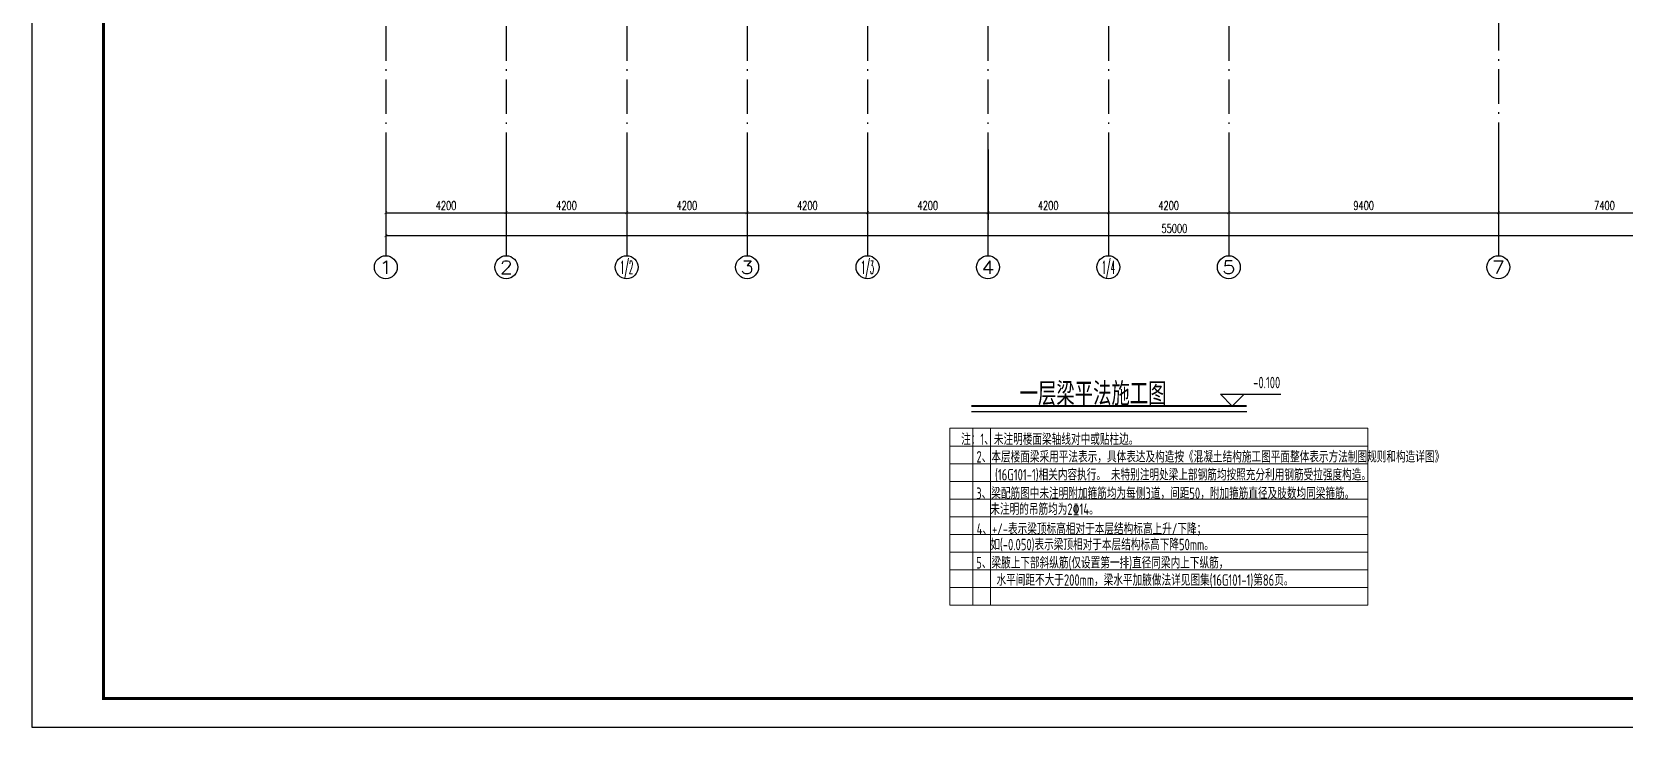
# Model space of a CAD drawing. Extents: x 169490 to 7584583, y -2399407 to 1374371.
# Drawn here: x 1707296 to 1762826, y 795791 to 820035 of the extents above; entities that cross this region are included whole.
import ezdxf
from ezdxf.enums import TextEntityAlignment as Align

# ---------------------------------------------------------------- set-up
doc = ezdxf.new("R2010")
doc.units = 0
doc.header["$LTSCALE"] = 100
doc.linetypes.add('D3轴线点划线', pattern=[18.5, 12, -3, 0.5, -3])
doc.layers.get('0').update_dxf_attribs({"linetype": 'CONTINUOUS'})
doc.layers.get('DEFPOINTS').update_dxf_attribs({"linetype": 'CONTINUOUS'})
for name, color, linetype in [('AXIS', 3, 'CONTINUOUS'), ('AXIS_TEXT', 4, 'CONTINUOUS'), ('C-AXIS(轴号)', 3, 'CONTINUOUS'), ('C-AXIS-T(字)', 7, 'CONTINUOUS'), ('C-DOTE', 8, 'D3轴线点划线'), ('S-0-TEXT', 7, 'CONTINUOUS'), ('THIN', 190, 'CONTINUOUS'), ('图框', 140, 'CONTINUOUS'), ('文字', 7, 'CONTINUOUS'), ('门编号', 6, 'CONTINUOUS')]:
    doc.layers.add(name, color=color, linetype=linetype)
doc.layers.add('S-1-TEXT', color=7, linetype='CONTINUOUS', lineweight=18)
doc.layers.add('砼柱', color=2, linetype='CONTINUOUS', lineweight=35)
doc.styles.add('_TCH_AXIS', font='COMPLEX', dxfattribs={"bigfont": 'GBCBIG'})
doc.styles.add('_TCH_DIM_T3', font='SIMPLEX.shx', dxfattribs={"width": 0.705882, "bigfont": 'GBCBIG.shx'})
doc.styles.add('COMPLEX', font='COMPLEX')
doc.styles.add('TSSD_Label', font='Tssdeng.shx', dxfattribs={"width": 0.7, "bigfont": 'hztxt.shx'})
doc.styles.add('TSSD_REIN', font='tssdeng.shx', dxfattribs={"width": 0.7, "bigfont": 'hztxt.shx'})
doc.dimstyles.new('_TCH_ARCH&&100', dxfattribs={"dimtxt": 297.5, "dimasz": 100, "dimexe": 250, "dimexo": 300, "dimgap": 100, "dimtad": 1, "dimdec": 0, "dimzin": 0, "dimdsep": 46, "dimtxsty": '_TCH_DIM_T3', "dimblk": 'ARCHTICK', "dimcen": 0.09, "dimclrt": 7, "dimazin": 2, "dimtfac": 1, "dimtdec": 0, "dimtix": 1, "dimtmove": 2, "dimatfit": 3, "dimfxl": 1, "dimtolj": 1, "dimtzin": 0, "dimarcsym": 0})

# ---------------------------------------------------------------- blocks, each defined once
blk = doc.blocks.new('_ARCHTICK')
at = {"const_width": 0.15}
blk.add_lwpolyline([(-0.5, -0.5), (0.5, 0.5)], dxfattribs=at)
blk = doc.blocks.new('*D1757')
at = {"layer": 'AXIS', "color": 0, "lineweight": -2, "transparency": 16777216}
for p, q in [((1719641, 815929), (1719641, 812679)), ((1774641, 815929), (1774641, 812679)), ((1719641, 812929), (1774641, 812929))]:
    blk.add_line(p, q, dxfattribs=at)
at = {"layer": 'DEFPOINTS', "color": 0, "transparency": 16777216}
for p in [(1719641, 816229), (1774641, 816229), (1774641, 812929)]:
    blk.add_point(p, dxfattribs=at)
at = {"layer": 'AXIS', "color": 0, "lineweight": -2, "transparency": 16777216, "xscale": 100, "yscale": 100, "zscale": 100, "rotation": 180}
blk.add_blockref('_ARCHTICK', (1719641, 812929), dxfattribs=at)
at = {"layer": 'AXIS', "color": 0, "lineweight": -2, "transparency": 16777216, "xscale": 100, "yscale": 100, "zscale": 100}
blk.add_blockref('_ARCHTICK', (1774641, 812929), dxfattribs=at)
at = {"layer": 'AXIS', "color": 7, "transparency": 16777216, "insert": (1747141, 813178), "char_height": 297.5, "attachment_point": 5, "style": '_TCH_DIM_T3'}
blk.add_mtext('\\A1;55000', dxfattribs=at)
blk = doc.blocks.new('*D1760')
at = {"layer": 'AXIS', "color": 0, "lineweight": -2, "transparency": 16777216}
for p, q in [((1758441, 815929), (1758441, 813479)), ((1765841, 815929), (1765841, 813479)), ((1758441, 813729), (1765841, 813729))]:
    blk.add_line(p, q, dxfattribs=at)
at = {"layer": 'DEFPOINTS', "color": 0, "transparency": 16777216}
for p in [(1758441, 816229), (1765841, 816229), (1765841, 813729)]:
    blk.add_point(p, dxfattribs=at)
at = {"layer": 'AXIS', "color": 0, "lineweight": -2, "transparency": 16777216, "xscale": 100, "yscale": 100, "zscale": 100, "rotation": 180}
blk.add_blockref('_ARCHTICK', (1758441, 813729), dxfattribs=at)
at = {"layer": 'AXIS', "color": 0, "lineweight": -2, "transparency": 16777216, "xscale": 100, "yscale": 100, "zscale": 100}
blk.add_blockref('_ARCHTICK', (1765841, 813729), dxfattribs=at)
at = {"layer": 'AXIS', "color": 7, "transparency": 16777216, "insert": (1762141, 813978), "char_height": 297.5, "attachment_point": 5, "style": '_TCH_DIM_T3'}
blk.add_mtext('\\A1;7400', dxfattribs=at)
blk = doc.blocks.new('*D1761')
at = {"layer": 'AXIS', "color": 0, "lineweight": -2, "transparency": 16777216}
for p, q in [((1749041, 815929), (1749041, 813479)), ((1758441, 815929), (1758441, 813479)), ((1749041, 813729), (1758441, 813729))]:
    blk.add_line(p, q, dxfattribs=at)
at = {"layer": 'DEFPOINTS', "color": 0, "transparency": 16777216}
for p in [(1749041, 816229), (1758441, 816229), (1758441, 813729)]:
    blk.add_point(p, dxfattribs=at)
at = {"layer": 'AXIS', "color": 0, "lineweight": -2, "transparency": 16777216, "xscale": 100, "yscale": 100, "zscale": 100, "rotation": 180}
blk.add_blockref('_ARCHTICK', (1749041, 813729), dxfattribs=at)
at = {"layer": 'AXIS', "color": 0, "lineweight": -2, "transparency": 16777216, "xscale": 100, "yscale": 100, "zscale": 100}
blk.add_blockref('_ARCHTICK', (1758441, 813729), dxfattribs=at)
at = {"layer": 'AXIS', "color": 7, "transparency": 16777216, "insert": (1753741, 813978), "char_height": 297.5, "attachment_point": 5, "style": '_TCH_DIM_T3'}
blk.add_mtext('\\A1;9400', dxfattribs=at)
blk = doc.blocks.new('*D1762')
at = {"layer": 'AXIS', "color": 0, "lineweight": -2, "transparency": 16777216}
for p, q in [((1744841, 815929), (1744841, 813479)), ((1749041, 815929), (1749041, 813479)), ((1744841, 813729), (1749041, 813729))]:
    blk.add_line(p, q, dxfattribs=at)
at = {"layer": 'DEFPOINTS', "color": 0, "transparency": 16777216}
for p in [(1744841, 816229), (1749041, 816229), (1749041, 813729)]:
    blk.add_point(p, dxfattribs=at)
at = {"layer": 'AXIS', "color": 0, "lineweight": -2, "transparency": 16777216, "xscale": 100, "yscale": 100, "zscale": 100, "rotation": 180}
blk.add_blockref('_ARCHTICK', (1744841, 813729), dxfattribs=at)
at = {"layer": 'AXIS', "color": 0, "lineweight": -2, "transparency": 16777216, "xscale": 100, "yscale": 100, "zscale": 100}
blk.add_blockref('_ARCHTICK', (1749041, 813729), dxfattribs=at)
at = {"layer": 'AXIS', "color": 7, "transparency": 16777216, "insert": (1746941, 813978), "char_height": 297.5, "attachment_point": 5, "style": '_TCH_DIM_T3'}
blk.add_mtext('\\A1;4200', dxfattribs=at)
blk = doc.blocks.new('*D1763')
at = {"layer": 'AXIS', "color": 0, "lineweight": -2, "transparency": 16777216}
for p, q in [((1740641, 815929), (1740641, 813479)), ((1744841, 815929), (1744841, 813479)), ((1740641, 813729), (1744841, 813729))]:
    blk.add_line(p, q, dxfattribs=at)
at = {"layer": 'DEFPOINTS', "color": 0, "transparency": 16777216}
for p in [(1740641, 816229), (1744841, 816229), (1744841, 813729)]:
    blk.add_point(p, dxfattribs=at)
at = {"layer": 'AXIS', "color": 0, "lineweight": -2, "transparency": 16777216, "xscale": 100, "yscale": 100, "zscale": 100, "rotation": 180}
blk.add_blockref('_ARCHTICK', (1740641, 813729), dxfattribs=at)
at = {"layer": 'AXIS', "color": 0, "lineweight": -2, "transparency": 16777216, "xscale": 100, "yscale": 100, "zscale": 100}
blk.add_blockref('_ARCHTICK', (1744841, 813729), dxfattribs=at)
at = {"layer": 'AXIS', "color": 7, "transparency": 16777216, "insert": (1742741, 813978), "char_height": 297.5, "attachment_point": 5, "style": '_TCH_DIM_T3'}
blk.add_mtext('\\A1;4200', dxfattribs=at)
blk = doc.blocks.new('*D1764')
at = {"layer": 'AXIS', "color": 0, "lineweight": -2, "transparency": 16777216}
for p, q in [((1736441, 815929), (1736441, 813479)), ((1740641, 815929), (1740641, 813479)), ((1736441, 813729), (1740641, 813729))]:
    blk.add_line(p, q, dxfattribs=at)
at = {"layer": 'DEFPOINTS', "color": 0, "transparency": 16777216}
for p in [(1736441, 816229), (1740641, 816229), (1740641, 813729)]:
    blk.add_point(p, dxfattribs=at)
at = {"layer": 'AXIS', "color": 0, "lineweight": -2, "transparency": 16777216, "xscale": 100, "yscale": 100, "zscale": 100, "rotation": 180}
blk.add_blockref('_ARCHTICK', (1736441, 813729), dxfattribs=at)
at = {"layer": 'AXIS', "color": 0, "lineweight": -2, "transparency": 16777216, "xscale": 100, "yscale": 100, "zscale": 100}
blk.add_blockref('_ARCHTICK', (1740641, 813729), dxfattribs=at)
at = {"layer": 'AXIS', "color": 7, "transparency": 16777216, "insert": (1738541, 813978), "char_height": 297.5, "attachment_point": 5, "style": '_TCH_DIM_T3'}
blk.add_mtext('\\A1;4200', dxfattribs=at)
blk = doc.blocks.new('*D1765')
at = {"layer": 'AXIS', "color": 0, "lineweight": -2, "transparency": 16777216}
for p, q in [((1732241, 815929), (1732241, 813479)), ((1736441, 815929), (1736441, 813479)), ((1732241, 813729), (1736441, 813729))]:
    blk.add_line(p, q, dxfattribs=at)
at = {"layer": 'DEFPOINTS', "color": 0, "transparency": 16777216}
for p in [(1732241, 816229), (1736441, 816229), (1736441, 813729)]:
    blk.add_point(p, dxfattribs=at)
at = {"layer": 'AXIS', "color": 0, "lineweight": -2, "transparency": 16777216, "xscale": 100, "yscale": 100, "zscale": 100, "rotation": 180}
blk.add_blockref('_ARCHTICK', (1732241, 813729), dxfattribs=at)
at = {"layer": 'AXIS', "color": 0, "lineweight": -2, "transparency": 16777216, "xscale": 100, "yscale": 100, "zscale": 100}
blk.add_blockref('_ARCHTICK', (1736441, 813729), dxfattribs=at)
at = {"layer": 'AXIS', "color": 7, "transparency": 16777216, "insert": (1734341, 813978), "char_height": 297.5, "attachment_point": 5, "style": '_TCH_DIM_T3'}
blk.add_mtext('\\A1;4200', dxfattribs=at)
blk = doc.blocks.new('*D1766')
at = {"layer": 'AXIS', "color": 0, "lineweight": -2, "transparency": 16777216}
for p, q in [((1728041, 815929), (1728041, 813479)), ((1732241, 815929), (1732241, 813479)), ((1728041, 813729), (1732241, 813729))]:
    blk.add_line(p, q, dxfattribs=at)
at = {"layer": 'DEFPOINTS', "color": 0, "transparency": 16777216}
for p in [(1728041, 816229), (1732241, 816229), (1732241, 813729)]:
    blk.add_point(p, dxfattribs=at)
at = {"layer": 'AXIS', "color": 0, "lineweight": -2, "transparency": 16777216, "xscale": 100, "yscale": 100, "zscale": 100, "rotation": 180}
blk.add_blockref('_ARCHTICK', (1728041, 813729), dxfattribs=at)
at = {"layer": 'AXIS', "color": 0, "lineweight": -2, "transparency": 16777216, "xscale": 100, "yscale": 100, "zscale": 100}
blk.add_blockref('_ARCHTICK', (1732241, 813729), dxfattribs=at)
at = {"layer": 'AXIS', "color": 7, "transparency": 16777216, "insert": (1730141, 813978), "char_height": 297.5, "attachment_point": 5, "style": '_TCH_DIM_T3'}
blk.add_mtext('\\A1;4200', dxfattribs=at)
blk = doc.blocks.new('*D1767')
at = {"layer": 'AXIS', "color": 0, "lineweight": -2, "transparency": 16777216}
for p, q in [((1723841, 815929), (1723841, 813479)), ((1728041, 815929), (1728041, 813479)), ((1723841, 813729), (1728041, 813729))]:
    blk.add_line(p, q, dxfattribs=at)
at = {"layer": 'DEFPOINTS', "color": 0, "transparency": 16777216}
for p in [(1723841, 816229), (1728041, 816229), (1728041, 813729)]:
    blk.add_point(p, dxfattribs=at)
at = {"layer": 'AXIS', "color": 0, "lineweight": -2, "transparency": 16777216, "xscale": 100, "yscale": 100, "zscale": 100, "rotation": 180}
blk.add_blockref('_ARCHTICK', (1723841, 813729), dxfattribs=at)
at = {"layer": 'AXIS', "color": 0, "lineweight": -2, "transparency": 16777216, "xscale": 100, "yscale": 100, "zscale": 100}
blk.add_blockref('_ARCHTICK', (1728041, 813729), dxfattribs=at)
at = {"layer": 'AXIS', "color": 7, "transparency": 16777216, "insert": (1725941, 813978), "char_height": 297.5, "attachment_point": 5, "style": '_TCH_DIM_T3'}
blk.add_mtext('\\A1;4200', dxfattribs=at)
blk = doc.blocks.new('*D1768')
at = {"layer": 'AXIS', "color": 0, "lineweight": -2, "transparency": 16777216}
for p, q in [((1719641, 815929), (1719641, 813479)), ((1723841, 815929), (1723841, 813479)), ((1719641, 813729), (1723841, 813729))]:
    blk.add_line(p, q, dxfattribs=at)
at = {"layer": 'DEFPOINTS', "color": 0, "transparency": 16777216}
for p in [(1719641, 816229), (1723841, 816229), (1723841, 813729)]:
    blk.add_point(p, dxfattribs=at)
at = {"layer": 'AXIS', "color": 0, "lineweight": -2, "transparency": 16777216, "xscale": 100, "yscale": 100, "zscale": 100, "rotation": 180}
blk.add_blockref('_ARCHTICK', (1719641, 813729), dxfattribs=at)
at = {"layer": 'AXIS', "color": 0, "lineweight": -2, "transparency": 16777216, "xscale": 100, "yscale": 100, "zscale": 100}
blk.add_blockref('_ARCHTICK', (1723841, 813729), dxfattribs=at)
at = {"layer": 'AXIS', "color": 7, "transparency": 16777216, "insert": (1721741, 813978), "char_height": 297.5, "attachment_point": 5, "style": '_TCH_DIM_T3'}
blk.add_mtext('\\A1;4200', dxfattribs=at)
blk = doc.blocks.new('_AXISO')
blk.add_circle((0, 0), 0.5)
at = {"layer": 'AXIS_TEXT', "style": 'COMPLEX', "width": 1.041667}
blk.add_attdef('A', text='', height=0.56, dxfattribs=at).set_placement((-0.25, -0.28), (0.25, -0.28), align=Align.FIT)

msp = doc.modelspace()

# ---------------------------------------------------------------- linework, layer by layer
at = {"layer": 'C-AXIS(轴号)'}
for p, q in [((1719640.5, 816228.9), (1719640.5, 812228.9)), ((1723840.5, 816228.9), (1723840.5, 812228.9)), ((1728040.5, 816228.9), (1728040.5, 812228.9)), ((1732240.5, 816228.9), (1732240.5, 812228.9)), ((1736440.5, 816228.9), (1736440.5, 812228.9)), ((1740640.5, 816228.9), (1740640.5, 812228.9)), ((1744840.5, 816228.9), (1744840.5, 812228.9)), ((1749040.5, 816228.9), (1749040.5, 812228.9)), ((1758440.5, 816228.9), (1758440.5, 812228.9))]:
    msp.add_line(p, q, dxfattribs=at)
at = {"layer": 'C-DOTE'}
for p, q in [((1719640.5, 842428.9), (1719640.5, 816228.9)), ((1723840.5, 842428.9), (1723840.5, 816228.9)), ((1728040.5, 842428.9), (1728040.5, 816228.9)), ((1732240.5, 842428.9), (1732240.5, 816228.9)), ((1736440.5, 842428.9), (1736440.5, 816228.9)), ((1740640.5, 842428.9), (1740640.5, 816228.9)), ((1744840.5, 842428.9), (1744840.5, 816228.9)), ((1749040.5, 842428.9), (1749040.5, 816228.9)), ((1758440.5, 829828.9), (1758440.5, 816228.9))]:
    msp.add_line(p, q, dxfattribs=at)
at = {"layer": 'S-1-TEXT', "color": 8}
for p, q in [((1753886.8, 806210.9), (1739310.2, 806210.9)), ((1739310.2, 806210.9), (1739310.2, 800044.5)), ((1740111.1, 806210.9), (1740111.1, 800044.5)), ((1740728.6, 806210.9), (1740728.6, 800044.5)), ((1753886.8, 806210.9), (1753886.8, 800044.5)), ((1753886.8, 805594.3), (1739310.2, 805594.3)), ((1753886.8, 804977.6), (1739310.2, 804977.6)), ((1753886.8, 804361), (1739310.2, 804361)), ((1753886.8, 803744.3), (1739310.2, 803744.3)), ((1753886.8, 803127.7), (1739310.2, 803127.7)), ((1753886.8, 802511.1), (1739310.2, 802511.1)), ((1753886.8, 801894.4), (1739310.2, 801894.4)), ((1753886.8, 801277.8), (1739310.2, 801277.8)), ((1753886.8, 800661.1), (1739310.2, 800661.1)), ((1753886.8, 800044.5), (1739310.2, 800044.5))]:
    msp.add_line(p, q, dxfattribs=at)
at = {"layer": 'THIN'}
for p, q in [((1749158.8, 806988.1), (1748746.3, 807400.6)), ((1748746.3, 807400.6), (1750849.7, 807400.6)), ((1749158.8, 806988.1), (1749571.3, 807400.6))]:
    msp.add_line(p, q, dxfattribs=at)
at = {"layer": '图框'}
msp.add_lwpolyline([(1707296, 795791.4), (1791396, 795791.4), (1791396, 855191.4), (1707296, 855191.4)], close=True, dxfattribs=at)
at = {"layer": '图框', "const_width": 100}
msp.add_lwpolyline([(1709796, 796791.4), (1790396, 796791.4), (1790396, 854191.4), (1709796, 854191.4)], close=True, dxfattribs=at)
at = {"layer": '文字'}
msp.add_line((1740065.4, 806792.2), (1749662.2, 806792.2), dxfattribs=at)
at = {"layer": '文字', "const_width": 75}
msp.add_lwpolyline([(1740065.4, 806988.1), (1749662.2, 806988.1)], dxfattribs=at)
at = {"layer": '砼柱', "ltscale": 10}
msp.add_lwpolyline([(1709796, 854191.4), (1783400.9, 854191.4), (1783400.9, 796791.4), (1709796, 796791.4)], close=True, dxfattribs=at)

# ---------------------------------------------------------------- block references
at = {"layer": 'C-AXIS(轴号)'}
ref = msp.add_blockref('_AXISO', (1719640.5, 811828.9), dxfattribs=dict(at, xscale=800, yscale=800, zscale=800))
ref.add_attrib('A', '1', dxfattribs={"layer": 'C-AXIS-T(字)', "height": 452.5, "style": '_TCH_AXIS', "width": 2.333333}).set_placement((1719414.2, 811602.6), (1719866.8, 811602.6), align=Align.FIT)
ref = msp.add_blockref('_AXISO', (1723840.5, 811828.9), dxfattribs=dict(at, xscale=800, yscale=800, zscale=800))
ref.add_attrib('A', '2', dxfattribs={"layer": 'C-AXIS-T(字)', "height": 452.5, "style": '_TCH_AXIS', "width": 1.5}).set_placement((1723614.2, 811602.6), (1724066.8, 811602.6), align=Align.FIT)
ref = msp.add_blockref('_AXISO', (1728040.5, 811828.9), dxfattribs=dict(at, xscale=800, yscale=800, zscale=800))
ref.add_attrib('A', '1/2', dxfattribs={"layer": 'C-AXIS-T(字)', "height": 452.55, "style": '_TCH_AXIS', "width": 0.411765}).set_placement((1727814.2, 811602.6), (1728266.8, 811602.6), align=Align.FIT)
ref = msp.add_blockref('_AXISO', (1732240.5, 811828.9), dxfattribs=dict(at, xscale=800, yscale=800, zscale=800))
ref.add_attrib('A', '3', dxfattribs={"layer": 'C-AXIS-T(字)', "height": 452.5, "style": '_TCH_AXIS', "width": 1.5}).set_placement((1732014.2, 811602.6), (1732466.8, 811602.6), align=Align.FIT)
ref = msp.add_blockref('_AXISO', (1736440.5, 811828.9), dxfattribs=dict(at, xscale=800, yscale=800, zscale=800))
ref.add_attrib('A', '1/3', dxfattribs={"layer": 'C-AXIS-T(字)', "height": 452.55, "style": '_TCH_AXIS', "width": 0.411765}).set_placement((1736214.2, 811602.6), (1736666.8, 811602.6), align=Align.FIT)
ref = msp.add_blockref('_AXISO', (1740640.5, 811828.9), dxfattribs=dict(at, xscale=800, yscale=800, zscale=800))
ref.add_attrib('A', '4', dxfattribs={"layer": 'C-AXIS-T(字)', "height": 452.5, "style": '_TCH_AXIS', "width": 1.3125}).set_placement((1740414.2, 811602.6), (1740866.8, 811602.6), align=Align.FIT)
ref = msp.add_blockref('_AXISO', (1744840.5, 811828.9), dxfattribs=dict(at, xscale=800, yscale=800, zscale=800))
ref.add_attrib('A', '1/4', dxfattribs={"layer": 'C-AXIS-T(字)', "height": 452.55, "style": '_TCH_AXIS', "width": 0.396226}).set_placement((1744614.2, 811602.6), (1745066.8, 811602.6), align=Align.FIT)
ref = msp.add_blockref('_AXISO', (1749040.5, 811828.9), dxfattribs=dict(at, xscale=800, yscale=800, zscale=800))
ref.add_attrib('A', '5', dxfattribs={"layer": 'C-AXIS-T(字)', "height": 452.5, "style": '_TCH_AXIS', "width": 1.5}).set_placement((1748814.2, 811602.6), (1749266.8, 811602.6), align=Align.FIT)
ref = msp.add_blockref('_AXISO', (1758440.5, 811828.9), dxfattribs=dict(at, xscale=800, yscale=800, zscale=800))
ref.add_attrib('A', '7', dxfattribs={"layer": 'C-AXIS-T(字)', "height": 452.5, "style": '_TCH_AXIS', "width": 1.5}).set_placement((1758214.2, 811602.6), (1758666.8, 811602.6), align=Align.FIT)

# ---------------------------------------------------------------- texts
at = {"layer": 'S-0-TEXT', "style": 'TSSD_REIN', "width": 0.7}
for s, p in [(' 注：1、未注明楼面梁轴线对中或贴柱边。', (1739534.7, 805630.9, -2339.2)), ('2、本层楼面梁采用平法表示，具体表达及构造按《混凝土结构施工图平面整体表示方法制图规则和构造详图》', (1740239.4, 805018.1, 27253.5)), (' (16G101-1)相关内容执行。 未特别注明处梁上部钢筋均按照充分利用钢筋受拉强度构造。', (1740716.3, 804392.5, 28423.1)), ('3、梁配筋图中未注明附加箍筋均为每侧3道，间距50，附加箍筋直径及肢数均同梁箍筋。', (1740230.9, 803746.2, 28423.1)), ('未注明的吊筋均为2%%13214。', (1740722.6, 803192.4)), ('4、+/-表示梁顶标高相对于本层结构标高上升/下降；', (1740246.9, 802504.3, 28423.1)), ('如(-0.050)表示梁顶相对于本层结构标高下降50mm。', (1740722.6, 801959.1)), ('5、梁腋上下部斜纵筋(仅设置第一排)直径同梁内上下纵筋，', (1740231, 801322.2, 28423.1)), ('  水平间距不大于200mm，梁水平加腋做法详见图集(16G101-1)第86页。', (1740597.2, 800720.2))]:
    msp.add_text(s, height=400, rotation=359.99983, dxfattribs=at).set_placement(p)
at = {"layer": 'THIN', "style": 'TSSD_Label', "width": 0.7}
msp.add_text('-0.100', height=400, dxfattribs=at).set_placement((1750833, 807487.8), align=Align.BOTTOM_RIGHT)
at = {"layer": '门编号', "color": 7, "style": 'TSSD_REIN', "width": 0.8}
msp.add_text('一层梁平法施工图', height=800, dxfattribs=at).set_placement((1744305.4, 807450.8), align=Align.MIDDLE)

# ---------------------------------------------------------------- dimensions: what is measured, and where the dimension line sits
at = {"layer": 'AXIS'}
for p1, p2, distance, picture, middle in [((1719640.5, 816228.9), (1774640.5, 816228.9), -3300, '*D1757', (1747140.5, 813177.6)), ((1719640.5, 816228.9), (1723840.5, 816228.9), -2500, '*D1768', (1721740.5, 813977.6)), ((1723840.5, 816228.9), (1728040.5, 816228.9), -2500, '*D1767', (1725940.5, 813977.6)), ((1728040.5, 816228.9), (1732240.5, 816228.9), -2500, '*D1766', (1730140.5, 813977.6)), ((1732240.5, 816228.9), (1736440.5, 816228.9), -2500, '*D1765', (1734340.5, 813977.6)), ((1736440.5, 816228.9), (1740640.5, 816228.9), -2500, '*D1764', (1738540.5, 813977.6)), ((1740640.5, 816228.9), (1744840.5, 816228.9), -2500, '*D1763', (1742740.5, 813977.6)), ((1744840.5, 816228.9), (1749040.5, 816228.9), -2500, '*D1762', (1746940.5, 813977.6)), ((1749040.5, 816228.9), (1758440.5, 816228.9), -2500, '*D1761', (1753740.5, 813977.6)), ((1758440.5, 816228.9), (1765840.5, 816228.9), -2500, '*D1760', (1762140.5, 813977.6))]:
    dim = msp.add_aligned_dim(p1=p1, p2=p2, distance=distance, dimstyle='_TCH_ARCH&&100', dxfattribs=at)
    dim.commit()
    dim.dimension.update_dxf_attribs({"geometry": picture, "text_midpoint": middle})

doc.saveas('drawing.dxf')
